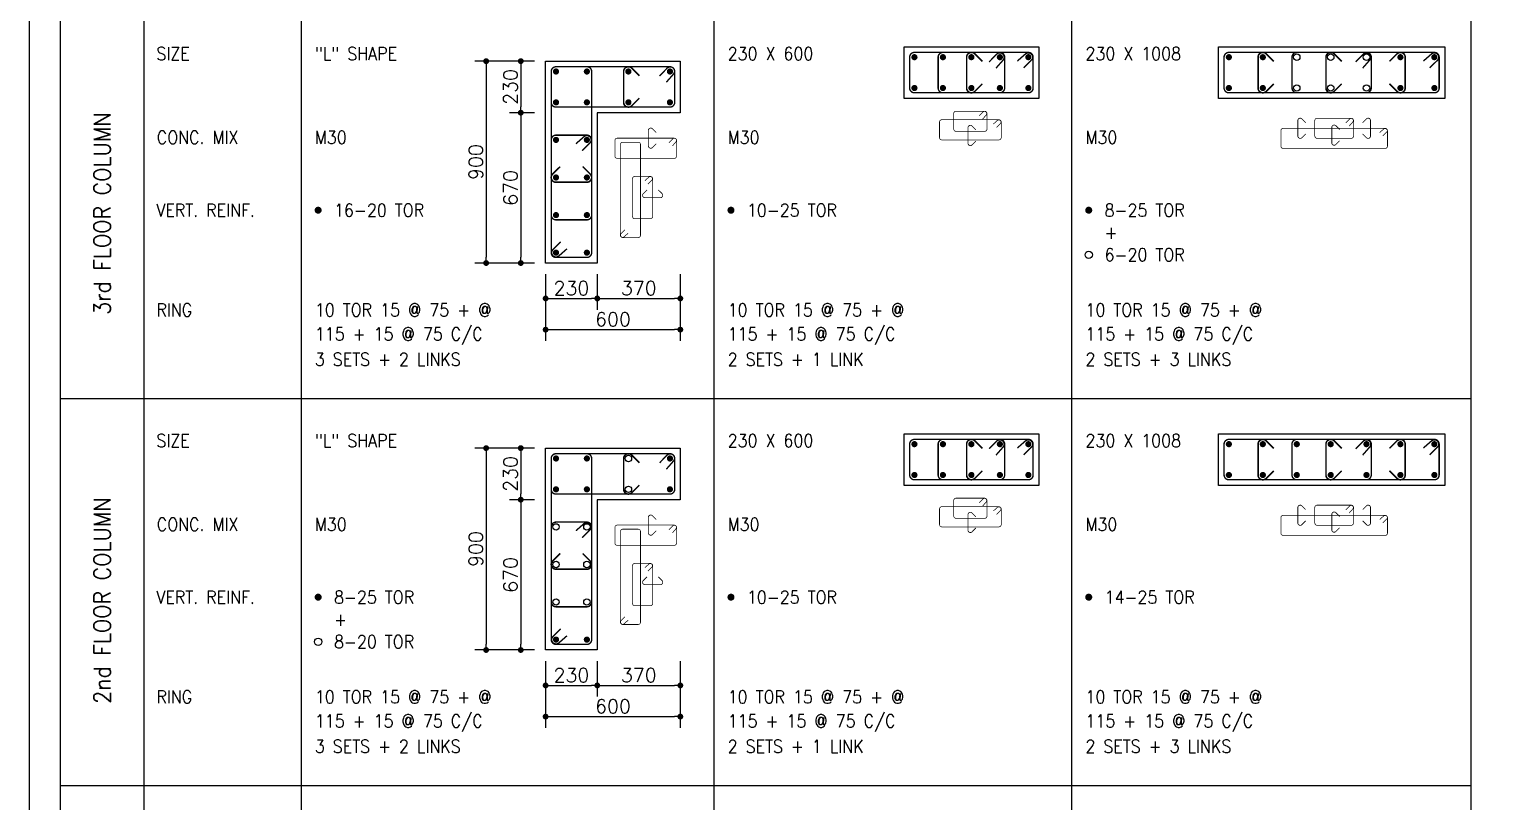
# Model space of a CAD drawing. Extents: x -200722 to 834823, y -494970 to 88783.
# Drawn here: x 222673 to 248681, y -154784 to -141007 of the extents above; entities that cross this region are included whole.
import ezdxf
from ezdxf.enums import TextEntityAlignment as Align

# ---------------------------------------------------------------- set-up
doc = ezdxf.new("R2010")
doc.units = 0
doc.header["$LTSCALE"] = 100
doc.header["$MEASUREMENT"] = 0
doc.header["$PDMODE"] = 34
doc.layers.get('0').update_dxf_attribs({"linetype": 'CONTINUOUS'})
doc.layers.get('DEFPOINTS').update_dxf_attribs({"linetype": 'CONTINUOUS'})
for name, color, linetype in [('5', 4, 'CONTINUOUS'), ('BEAM', 4, 'CONTINUOUS'), ('column', 240, 'CONTINUOUS'), ('STEEL', 6, 'CONTINUOUS'), ('TEXT', 2, 'CONTINUOUS')]:
    doc.layers.add(name, color=color, linetype=linetype)
doc.layers.add('9_PRINT BOUNDARY_NON PRINT', color=32, linetype='CONTINUOUS', plot=False)
doc.layers.add('9_TITLE TEXT', color=7, linetype='CONTINUOUS', lineweight=20)
doc.layers.add('g-dim', color=6, linetype='CONTINUOUS', lineweight=9)
doc.styles.add('ROMANS', font='romans.shx')
doc.styles.get("Standard").update_dxf_attribs({"font": 'simplex.shx'})
doc.dimstyles.new('STANDARD$0', dxfattribs={"dimtxt": 2.5, "dimasz": 2.5, "dimexe": 2, "dimexo": 0.7, "dimgap": 0.9, "dimtad": 1, "dimdec": 0, "dimdsep": 46, "dimtxsty": 'ROMANS', "dimcen": 0.09, "dimclrd": 4, "dimclre": 4, "dimclrt": 3, "dimadec": 0, "dimazin": 0, "dimtfac": 1, "dimtdec": 0, "dimtmove": 0, "dimatfit": 3, "dimfxl": 1, "dimtolj": 1, "dimtzin": 0, "dimarcsym": 0})

# ---------------------------------------------------------------- blocks, each defined once
blk = doc.blocks.new('DOT')
at = {"color": 0, "linetype": 'ByBlock'}
blk.add_line((-0.5, 0), (-1, 0), dxfattribs=at)
at = {"color": 0, "linetype": 'ByBlock', "const_width": 0.5}
blk.add_lwpolyline([(-0.25, 0, 1), (0.25, 0, 1)], format="xyb", close=True, dxfattribs=at)
blk = doc.blocks.new('*D1741')
at = {"layer": 'BEAM', "color": 0, "lineweight": -2, "transparency": 16777216}
for p, q in [((232795, -152277), (232795, -152909)), ((234275, -152277), (234275, -152909)), ((232899, -152709), (234171, -152709))]:
    blk.add_line(p, q, dxfattribs=at)
at = {"layer": 'DEFPOINTS', "color": 0, "lineweight": -3, "transparency": 16777216}
for p in [(232795, -152077), (234275, -152077), (234275, -152709)]:
    blk.add_point(p, dxfattribs=at)
at = {"layer": 'BEAM', "color": 0, "lineweight": -2, "transparency": 16777216, "xscale": 104, "yscale": 104, "zscale": 104, "rotation": 180}
blk.add_blockref('DOT', (232795, -152709), dxfattribs=at)
at = {"layer": 'BEAM', "color": 0, "lineweight": -2, "transparency": 16777216, "xscale": 104, "yscale": 104, "zscale": 104}
blk.add_blockref('DOT', (234275, -152709), dxfattribs=at)
at = {"layer": 'BEAM', "color": 0, "transparency": 16777216, "insert": (233535, -152525), "char_height": 248, "attachment_point": 5}
blk.add_mtext('\\A1;370', dxfattribs=at)
blk = doc.blocks.new('_DOT')
at = {"color": 0, "linetype": 'ByBlock'}
blk.add_line((-0.5, 0), (-1, 0), dxfattribs=at)
at = {"color": 0, "linetype": 'ByBlock', "const_width": 0.5}
blk.add_lwpolyline([(-0.25, 0, 1), (0.25, 0, 1)], format="xyb", close=True, dxfattribs=at)
blk = doc.blocks.new('*D1742')
at = {"layer": 'BEAM', "color": 0, "lineweight": -2, "transparency": 16777216}
for p, q in [((231675, -148477), (231232, -148477)), ((231432, -148581), (231432, -149293)), ((231675, -149397), (231232, -149397))]:
    blk.add_line(p, q, dxfattribs=at)
at = {"layer": 'DEFPOINTS', "color": 0, "lineweight": -3, "transparency": 16777216}
for p in [(231875, -148477, 27583), (231432, -149397), (231875, -149397, 27583)]:
    blk.add_point(p, dxfattribs=at)
at = {"layer": 'BEAM', "color": 0, "lineweight": -2, "transparency": 16777216, "xscale": 104, "yscale": 104, "zscale": 104}
for p, rotation in [((231432, -148477), 90), ((231432, -149397), 270)]:
    blk.add_blockref('DOT', p, dxfattribs=dict(at, rotation=rotation))
at = {"layer": 'BEAM', "color": 0, "transparency": 16777216, "insert": (231248, -148937), "char_height": 248, "attachment_point": 5, "rotation": 90}
blk.add_mtext('\\A1;230', dxfattribs=at)
blk = doc.blocks.new('*D1743')
at = {"layer": 'BEAM', "color": 0, "lineweight": -2, "transparency": 16777216}
for p, q in [((231675, -149397), (231232, -149397)), ((231432, -149501), (231432, -151973)), ((231675, -152077), (231232, -152077))]:
    blk.add_line(p, q, dxfattribs=at)
at = {"layer": 'DEFPOINTS', "color": 0, "lineweight": -3, "transparency": 16777216}
for p in [(231875, -149397, 27583), (231432, -152077), (231875, -152077, 27583)]:
    blk.add_point(p, dxfattribs=at)
at = {"layer": 'BEAM', "color": 0, "lineweight": -2, "transparency": 16777216, "xscale": 104, "yscale": 104, "zscale": 104}
for p, rotation in [((231432, -149397), 90), ((231432, -152077), 270)]:
    blk.add_blockref('DOT', p, dxfattribs=dict(at, rotation=rotation))
at = {"layer": 'BEAM', "color": 0, "transparency": 16777216, "insert": (231248, -150737), "char_height": 248, "attachment_point": 5, "rotation": 90}
blk.add_mtext('\\A1;670', dxfattribs=at)
blk = doc.blocks.new('*D1744')
at = {"layer": 'BEAM', "color": 0, "lineweight": -2, "transparency": 16777216}
for p, q in [((231675, -148477), (230615, -148477)), ((230815, -148581), (230815, -151973)), ((231675, -152077), (230615, -152077))]:
    blk.add_line(p, q, dxfattribs=at)
at = {"layer": 'DEFPOINTS', "color": 0, "lineweight": -3, "transparency": 16777216}
for p in [(231875, -148477, 27583), (230815, -152077), (231875, -152077, 27583)]:
    blk.add_point(p, dxfattribs=at)
at = {"layer": 'BEAM', "color": 0, "lineweight": -2, "transparency": 16777216, "xscale": 104, "yscale": 104, "zscale": 104}
for p, rotation in [((230815, -148477), 90), ((230815, -152077), 270)]:
    blk.add_blockref('DOT', p, dxfattribs=dict(at, rotation=rotation))
at = {"layer": 'BEAM', "color": 0, "transparency": 16777216, "insert": (230631, -150277), "char_height": 248, "attachment_point": 5, "rotation": 90}
blk.add_mtext('\\A1;900', dxfattribs=at)
blk = doc.blocks.new('*D1745')
at = {"layer": 'BEAM', "color": 0, "lineweight": -2, "transparency": 16777216}
for p, q in [((231875, -152277), (231875, -152909)), ((232795, -152277), (232795, -152909)), ((231979, -152709), (232691, -152709))]:
    blk.add_line(p, q, dxfattribs=at)
at = {"layer": 'DEFPOINTS', "color": 0, "lineweight": -3, "transparency": 16777216}
for p in [(231875, -152077), (232795, -152077), (232795, -152709)]:
    blk.add_point(p, dxfattribs=at)
at = {"layer": 'BEAM', "color": 0, "lineweight": -2, "transparency": 16777216, "xscale": 104, "yscale": 104, "zscale": 104, "rotation": 180}
blk.add_blockref('DOT', (231875, -152709), dxfattribs=at)
at = {"layer": 'BEAM', "color": 0, "lineweight": -2, "transparency": 16777216, "xscale": 104, "yscale": 104, "zscale": 104}
blk.add_blockref('DOT', (232795, -152709), dxfattribs=at)
at = {"layer": 'BEAM', "color": 0, "transparency": 16777216, "insert": (232335, -152525), "char_height": 248, "attachment_point": 5}
blk.add_mtext('\\A1;230', dxfattribs=at)
blk = doc.blocks.new('*D1746')
at = {"layer": 'BEAM', "color": 0, "lineweight": -2, "transparency": 16777216}
for p, q in [((231875, -152709), (231875, -153465)), ((234275, -152709), (234275, -153465)), ((231979, -153265), (234171, -153265))]:
    blk.add_line(p, q, dxfattribs=at)
at = {"layer": 'DEFPOINTS', "color": 0, "lineweight": -3, "transparency": 16777216}
for p in [(231875, -152509), (234275, -152509), (234275, -153265)]:
    blk.add_point(p, dxfattribs=at)
at = {"layer": 'BEAM', "color": 0, "lineweight": -2, "transparency": 16777216, "xscale": 104, "yscale": 104, "zscale": 104, "rotation": 180}
blk.add_blockref('DOT', (231875, -153265), dxfattribs=at)
at = {"layer": 'BEAM', "color": 0, "lineweight": -2, "transparency": 16777216, "xscale": 104, "yscale": 104, "zscale": 104}
blk.add_blockref('DOT', (234275, -153265), dxfattribs=at)
at = {"layer": 'BEAM', "color": 0, "transparency": 16777216, "insert": (233075, -153081), "char_height": 248, "attachment_point": 5}
blk.add_mtext('\\A1;600', dxfattribs=at)
blk = doc.blocks.new('*D1747')
at = {"layer": 'BEAM', "color": 0, "lineweight": -2, "transparency": 16777216}
for p, q in [((232795, -145377), (232795, -146009)), ((234275, -145377), (234275, -146009)), ((232899, -145809), (234171, -145809))]:
    blk.add_line(p, q, dxfattribs=at)
at = {"layer": 'DEFPOINTS', "color": 0, "lineweight": -3, "transparency": 16777216}
for p in [(232795, -145177), (234275, -145177), (234275, -145809)]:
    blk.add_point(p, dxfattribs=at)
at = {"layer": 'BEAM', "color": 0, "lineweight": -2, "transparency": 16777216, "xscale": 104, "yscale": 104, "zscale": 104, "rotation": 180}
blk.add_blockref('DOT', (232795, -145809), dxfattribs=at)
at = {"layer": 'BEAM', "color": 0, "lineweight": -2, "transparency": 16777216, "xscale": 104, "yscale": 104, "zscale": 104}
blk.add_blockref('DOT', (234275, -145809), dxfattribs=at)
at = {"layer": 'BEAM', "color": 0, "transparency": 16777216, "insert": (233535, -145625), "char_height": 248, "attachment_point": 5}
blk.add_mtext('\\A1;370', dxfattribs=at)
blk = doc.blocks.new('*D1748')
at = {"layer": 'BEAM', "color": 0, "lineweight": -2, "transparency": 16777216}
for p, q in [((231675, -141577), (231232, -141577)), ((231432, -141681), (231432, -142393)), ((231675, -142497), (231232, -142497))]:
    blk.add_line(p, q, dxfattribs=at)
at = {"layer": 'DEFPOINTS', "color": 0, "lineweight": -3, "transparency": 16777216}
for p in [(231875, -141577, 27583), (231432, -142497), (231875, -142497, 27583)]:
    blk.add_point(p, dxfattribs=at)
at = {"layer": 'BEAM', "color": 0, "lineweight": -2, "transparency": 16777216, "xscale": 104, "yscale": 104, "zscale": 104}
for p, rotation in [((231432, -141577), 90), ((231432, -142497), 270)]:
    blk.add_blockref('DOT', p, dxfattribs=dict(at, rotation=rotation))
at = {"layer": 'BEAM', "color": 0, "transparency": 16777216, "insert": (231248, -142037), "char_height": 248, "attachment_point": 5, "rotation": 90}
blk.add_mtext('\\A1;230', dxfattribs=at)
blk = doc.blocks.new('*D1749')
at = {"layer": 'BEAM', "color": 0, "lineweight": -2, "transparency": 16777216}
for p, q in [((231675, -142497), (231232, -142497)), ((231432, -142601), (231432, -145073)), ((231675, -145177), (231232, -145177))]:
    blk.add_line(p, q, dxfattribs=at)
at = {"layer": 'DEFPOINTS', "color": 0, "lineweight": -3, "transparency": 16777216}
for p in [(231875, -142497, 27583), (231432, -145177), (231875, -145177, 27583)]:
    blk.add_point(p, dxfattribs=at)
at = {"layer": 'BEAM', "color": 0, "lineweight": -2, "transparency": 16777216, "xscale": 104, "yscale": 104, "zscale": 104}
for p, rotation in [((231432, -142497), 90), ((231432, -145177), 270)]:
    blk.add_blockref('DOT', p, dxfattribs=dict(at, rotation=rotation))
at = {"layer": 'BEAM', "color": 0, "transparency": 16777216, "insert": (231248, -143837), "char_height": 248, "attachment_point": 5, "rotation": 90}
blk.add_mtext('\\A1;670', dxfattribs=at)
blk = doc.blocks.new('*D1750')
at = {"layer": 'BEAM', "color": 0, "lineweight": -2, "transparency": 16777216}
for p, q in [((231675, -141577), (230615, -141577)), ((230815, -141681), (230815, -145073)), ((231675, -145177), (230615, -145177))]:
    blk.add_line(p, q, dxfattribs=at)
at = {"layer": 'DEFPOINTS', "color": 0, "lineweight": -3, "transparency": 16777216}
for p in [(231875, -141577, 27583), (230815, -145177), (231875, -145177, 27583)]:
    blk.add_point(p, dxfattribs=at)
at = {"layer": 'BEAM', "color": 0, "lineweight": -2, "transparency": 16777216, "xscale": 104, "yscale": 104, "zscale": 104}
for p, rotation in [((230815, -141577), 90), ((230815, -145177), 270)]:
    blk.add_blockref('DOT', p, dxfattribs=dict(at, rotation=rotation))
at = {"layer": 'BEAM', "color": 0, "transparency": 16777216, "insert": (230631, -143377), "char_height": 248, "attachment_point": 5, "rotation": 90}
blk.add_mtext('\\A1;900', dxfattribs=at)
blk = doc.blocks.new('*D1751')
at = {"layer": 'BEAM', "color": 0, "lineweight": -2, "transparency": 16777216}
for p, q in [((231875, -145377), (231875, -146009)), ((232795, -145377), (232795, -146009)), ((231979, -145809), (232691, -145809))]:
    blk.add_line(p, q, dxfattribs=at)
at = {"layer": 'DEFPOINTS', "color": 0, "lineweight": -3, "transparency": 16777216}
for p in [(231875, -145177), (232795, -145177), (232795, -145809)]:
    blk.add_point(p, dxfattribs=at)
at = {"layer": 'BEAM', "color": 0, "lineweight": -2, "transparency": 16777216, "xscale": 104, "yscale": 104, "zscale": 104, "rotation": 180}
blk.add_blockref('DOT', (231875, -145809), dxfattribs=at)
at = {"layer": 'BEAM', "color": 0, "lineweight": -2, "transparency": 16777216, "xscale": 104, "yscale": 104, "zscale": 104}
blk.add_blockref('DOT', (232795, -145809), dxfattribs=at)
at = {"layer": 'BEAM', "color": 0, "transparency": 16777216, "insert": (232335, -145625), "char_height": 248, "attachment_point": 5}
blk.add_mtext('\\A1;230', dxfattribs=at)
blk = doc.blocks.new('*D1752')
at = {"layer": 'BEAM', "color": 0, "lineweight": -2, "transparency": 16777216}
for p, q in [((231875, -145809), (231875, -146565)), ((234275, -145809), (234275, -146565)), ((231979, -146365), (234171, -146365))]:
    blk.add_line(p, q, dxfattribs=at)
at = {"layer": 'DEFPOINTS', "color": 0, "lineweight": -3, "transparency": 16777216}
for p in [(231875, -145609), (234275, -145609), (234275, -146365)]:
    blk.add_point(p, dxfattribs=at)
at = {"layer": 'BEAM', "color": 0, "lineweight": -2, "transparency": 16777216, "xscale": 104, "yscale": 104, "zscale": 104, "rotation": 180}
blk.add_blockref('DOT', (231875, -146365), dxfattribs=at)
at = {"layer": 'BEAM', "color": 0, "lineweight": -2, "transparency": 16777216, "xscale": 104, "yscale": 104, "zscale": 104}
blk.add_blockref('DOT', (234275, -146365), dxfattribs=at)
at = {"layer": 'BEAM', "color": 0, "transparency": 16777216, "insert": (233075, -146181), "char_height": 248, "attachment_point": 5}
blk.add_mtext('\\A1;600', dxfattribs=at)

msp = doc.modelspace()

# ---------------------------------------------------------------- linework, layer by layer
at = {"color": 18, "true_color": 0x000000}
msp.add_lwpolyline([(223222.7, -183032.7), (314632.7, -183032.7), (314632.7, -118792.7), (223222.7, -118792.7)], close=True, dxfattribs=at)
at = {"layer": '5', "color": 7, "lineweight": -2}
for p, q in [((224722.7, -183032.7), (224722.7, -118792.7)), ((227522.7, -183032.7), (227522.7, -118792.7)), ((234878.6, -168292.7), (234878.6, -118792.7)), ((241253.5, -168292.7), (241253.5, -118792.7)), ((248369.4, -183032.7), (248369.4, -118792.7)), ((223222.7, -147592.7), (248369.4, -147592.7)), ((223222.7, -154492.7), (248369.4, -154492.7))]:
    msp.add_line(p, q, dxfattribs=at)
at = {"layer": '9_PRINT BOUNDARY_NON PRINT', "color": 18, "true_color": 0x000000}
msp.add_lwpolyline([(222672.7, -183582.7), (315182.7, -183582.7), (315182.7, -118242.7), (222672.7, -118242.7)], close=True, dxfattribs=at)
at = {"layer": '9_TITLE TEXT', "color": 18, "true_color": 0x000000}
msp.add_lwpolyline([(314632.7, -118792.7), (223222.7, -118792.7), (223222.7, -183032.7), (314632.7, -183032.7)], dxfattribs=at)
at = {"layer": 'column', "color": 4, "linetype": 'Continuous'}
for points in [[(238261.4, -141321.6), (240661.4, -141321.6), (240661.4, -142241.6), (238261.4, -142241.6), (238261.4, -141321.6)], [(243864.2, -141321.6), (247896.2, -141321.6), (247896.2, -142241.6), (243864.2, -142241.6), (243864.2, -141321.6)], [(232794.8, -142497), (232794.8, -145177), (231874.8, -145177), (231874.8, -141577), (234274.8, -141577), (234274.8, -142497), (232794.8, -142497)], [(232794.8, -141577), (232794.8, -141577.1)], [(238261.4, -148221.6), (240661.4, -148221.6), (240661.4, -149141.6), (238261.4, -149141.6), (238261.4, -148221.6)], [(243864.2, -148221.6), (247896.2, -148221.6), (247896.2, -149141.6), (243864.2, -149141.6), (243864.2, -148221.6)], [(232794.8, -149397), (232794.8, -152077), (231874.8, -152077), (231874.8, -148477), (234274.8, -148477), (234274.8, -149397), (232794.8, -149397)], [(232794.8, -148477), (232794.8, -148477.1)]]:
    msp.add_lwpolyline(points, dxfattribs=at)
at = {"layer": 'g-dim', "color": 62, "lineweight": -2}
for points, const_width in [([(238868.9, -142056.6), (238868.9, -141506.6, -0.4142136), (238953.9, -141421.6), (239968.9, -141421.6, -0.4142136), (240053.9, -141506.6), (240053.9, -142056.6, -0.4142136), (239968.9, -142141.6), (238953.9, -142141.6, -0.4142136)], 25), ([(245174.2, -142056.6), (245174.2, -141506.6, -0.4142136), (245259.2, -141421.6), (246501.2, -141421.6, -0.4142136), (246586.2, -141506.6), (246586.2, -142056.6, -0.4142136), (246501.2, -142141.6), (245259.2, -142141.6, -0.4142136)], 25), ([(239146.7, -142787), (239146.7, -142512, -0.4142136), (239189.2, -142469.5), (239696.7, -142469.5, -0.4142136), (239739.2, -142512), (239739.2, -142787, -0.4142136), (239696.7, -142829.5), (239189.2, -142829.5, -0.4142136)], 12.5), ([(245580.6, -142911.8), (245580.6, -142636.8, -0.4142136), (245623.1, -142594.3), (246228.1, -142594.3, -0.4142136), (246270.6, -142636.8), (246270.6, -142911.8, -0.4142136), (246228.1, -142954.3), (245623.1, -142954.3, -0.4142136)], 12.5), ([(232059.8, -144407), (232609.8, -144407, 0.4142136), (232694.8, -144322), (232694.8, -142982, 0.4142136), (232609.8, -142897), (232059.8, -142897, 0.4142136), (231974.8, -142982), (231974.8, -144322, 0.4142136)], 25), ([(233464.7, -144387.4), (233739.7, -144387.4, 0.4142136), (233782.2, -144344.9), (233782.2, -143674.9, 0.4142136), (233739.7, -143632.4), (233464.7, -143632.4, 0.4142136), (233422.2, -143674.9), (233422.2, -144344.9, 0.4142136)], 12.5), ([(238868.9, -148956.6), (238868.9, -148406.6, -0.4142136), (238953.9, -148321.6), (239968.9, -148321.6, -0.4142136), (240053.9, -148406.6), (240053.9, -148956.6, -0.4142136), (239968.9, -149041.6), (238953.9, -149041.6, -0.4142136)], 25), ([(245174.2, -148956.6), (245174.2, -148406.6, -0.4142136), (245259.2, -148321.6), (246501.2, -148321.6, -0.4142136), (246586.2, -148406.6), (246586.2, -148956.6, -0.4142136), (246501.2, -149041.6), (245259.2, -149041.6, -0.4142136)], 25), ([(239146.7, -149687), (239146.7, -149412, -0.4142136), (239189.2, -149369.5), (239696.7, -149369.5, -0.4142136), (239739.2, -149412), (239739.2, -149687, -0.4142136), (239696.7, -149729.5), (239189.2, -149729.5, -0.4142136)], 12.5), ([(245580.6, -149811.8), (245580.6, -149536.8, -0.4142136), (245623.1, -149494.3), (246228.1, -149494.3, -0.4142136), (246270.6, -149536.8), (246270.6, -149811.8, -0.4142136), (246228.1, -149854.3), (245623.1, -149854.3, -0.4142136)], 12.5), ([(232059.8, -151307), (232609.8, -151307, 0.4142136), (232694.8, -151222), (232694.8, -149882, 0.4142136), (232609.8, -149797), (232059.8, -149797, 0.4142136), (231974.8, -149882), (231974.8, -151222, 0.4142136)], 25), ([(233464.7, -151287.4), (233739.7, -151287.4, 0.4142136), (233782.2, -151244.9), (233782.2, -150574.9, 0.4142136), (233739.7, -150532.4), (233464.7, -150532.4, 0.4142136), (233422.2, -150574.9), (233422.2, -151244.9, 0.4142136)], 12.5)]:
    msp.add_lwpolyline(points, format="xyb", close=True, dxfattribs=dict(at, const_width=const_width))
for points, const_width in [([(239778, -141589.8), (239918.7, -141447.7, -0.9275277), (240027.3, -141557.3), (239900, -141702.3)], 25), ([(246310.3, -141589.8), (246451, -141447.7, -0.9275277), (246559.6, -141557.3), (246432.3, -141702.3)], 25), ([(239601.3, -142553.6), (239671.6, -142482.5, -0.9275277), (239725.9, -142537.3), (239662.3, -142609.8)], 12.5), ([(246132.6, -142678.4), (246203, -142607.3, -0.9275277), (246257.3, -142662.1), (246193.6, -142734.7)], 12.5), ([(232526.6, -143172.9), (232668.7, -143032.2, 0.9275277), (232559.1, -142923.6), (232414.1, -143051)], 25), ([(233698.1, -143770.3), (233769.1, -143700, 0.9275277), (233714.3, -143645.7), (233641.8, -143709.3)], 12.5), ([(239778, -148489.8), (239918.7, -148347.7, -0.9275277), (240027.3, -148457.3), (239900, -148602.3)], 25), ([(246310.3, -148489.8), (246451, -148347.7, -0.9275277), (246559.6, -148457.3), (246432.3, -148602.3)], 25), ([(239601.3, -149453.6), (239671.6, -149382.5, -0.9275277), (239725.9, -149437.3), (239662.3, -149509.8)], 12.5), ([(246132.6, -149578.4), (246203, -149507.3, -0.9275277), (246257.3, -149562.1), (246193.6, -149634.7)], 12.5), ([(232526.6, -150072.9), (232668.7, -149932.2, 0.9275277), (232559.1, -149823.6), (232414.1, -149951)], 25), ([(233698.1, -150670.3), (233769.1, -150600, 0.9275277), (233714.3, -150545.7), (233641.8, -150609.3)], 12.5)]:
    msp.add_lwpolyline(points, format="xyb", dxfattribs=dict(at, const_width=const_width))
at = {"layer": 'STEEL', "color": 18, "true_color": 0x000000}
for points, const_width in [([(238446.4, -141421.6), (240476.4, -141421.6, -0.4142136), (240561.4, -141506.6), (240561.4, -142056.6, -0.4142136), (240476.4, -142141.6), (238446.4, -142141.6, -0.4142136), (238361.4, -142056.6), (238361.4, -141506.6, -0.4142136)], 25), ([(247711.2, -141421.6), (244049.2, -141421.6, 0.4142136), (243964.2, -141506.6), (243964.2, -142056.6, 0.4142136), (244049.2, -142141.6), (247711.2, -142141.6, 0.4142136), (247796.2, -142056.6), (247796.2, -141506.6, 0.4142136)], 25), ([(232059.8, -141677), (232609.8, -141677, -0.4142136), (232694.8, -141762), (232694.8, -144992, -0.4142136), (232609.8, -145077), (232059.8, -145077, -0.4142136), (231974.8, -144992), (231974.8, -141762, -0.4142136)], 25), ([(232059.8, -141677), (234089.8, -141677, -0.4142136), (234174.8, -141762), (234174.8, -142312, -0.4142136), (234089.8, -142397), (232059.8, -142397, -0.4142136), (231974.8, -142312), (231974.8, -141762, -0.4142136)], 25), ([(238935.5, -142621.3), (239950.5, -142621.3, -0.4142136), (239993, -142663.8), (239993, -142938.8, -0.4142136), (239950.5, -142981.3), (238935.5, -142981.3, -0.4142136), (238893, -142938.8), (238893, -142663.8, -0.4142136)], 12.5), ([(246833.1, -142774.3), (245018.1, -142774.3, 0.4142136), (244975.6, -142816.8), (244975.6, -143091.8, 0.4142136), (245018.1, -143134.3), (246833.1, -143134.3, 0.4142136), (246875.6, -143091.8), (246875.6, -142816.8, 0.4142136)], 12.5), ([(233150.9, -142950.7), (234165.9, -142950.7, -0.4142136), (234208.4, -142993.2), (234208.4, -143268.2, -0.4142136), (234165.9, -143310.7), (233150.9, -143310.7, -0.4142136), (233108.4, -143268.2), (233108.4, -142993.2, -0.4142136)], 12.5), ([(233248.1, -143022.4), (233523.1, -143022.4, -0.4142136), (233565.6, -143064.9), (233565.6, -144679.9, -0.4142136), (233523.1, -144722.4), (233248.1, -144722.4, -0.4142136), (233205.6, -144679.9), (233205.6, -143064.9, -0.4142136)], 12.5), ([(227790.1, -144235.2, 1), (227852.6, -144235.2, 1)], 62.5), ([(235146.1, -144235.2, 1), (235208.6, -144235.2, 1)], 62.5), ([(241520.9, -144235.2, 1), (241583.4, -144235.2, 1)], 62.5), ([(238446.4, -148321.6), (240476.4, -148321.6, -0.4142136), (240561.4, -148406.6), (240561.4, -148956.6, -0.4142136), (240476.4, -149041.6), (238446.4, -149041.6, -0.4142136), (238361.4, -148956.6), (238361.4, -148406.6, -0.4142136)], 25), ([(247711.2, -148321.6), (244049.2, -148321.6, 0.4142136), (243964.2, -148406.6), (243964.2, -148956.6, 0.4142136), (244049.2, -149041.6), (247711.2, -149041.6, 0.4142136), (247796.2, -148956.6), (247796.2, -148406.6, 0.4142136)], 25), ([(232059.8, -148577), (232609.8, -148577, -0.4142136), (232694.8, -148662), (232694.8, -151892, -0.4142136), (232609.8, -151977), (232059.8, -151977, -0.4142136), (231974.8, -151892), (231974.8, -148662, -0.4142136)], 25), ([(232059.8, -148577), (234089.8, -148577, -0.4142136), (234174.8, -148662), (234174.8, -149212, -0.4142136), (234089.8, -149297), (232059.8, -149297, -0.4142136), (231974.8, -149212), (231974.8, -148662, -0.4142136)], 25), ([(238935.5, -149521.3), (239950.5, -149521.3, -0.4142136), (239993, -149563.8), (239993, -149838.8, -0.4142136), (239950.5, -149881.3), (238935.5, -149881.3, -0.4142136), (238893, -149838.8), (238893, -149563.8, -0.4142136)], 12.5), ([(246833.1, -149674.3), (245018.1, -149674.3, 0.4142136), (244975.6, -149716.8), (244975.6, -149991.8, 0.4142136), (245018.1, -150034.3), (246833.1, -150034.3, 0.4142136), (246875.6, -149991.8), (246875.6, -149716.8, 0.4142136)], 12.5), ([(233150.9, -149850.7), (234165.9, -149850.7, -0.4142136), (234208.4, -149893.2), (234208.4, -150168.2, -0.4142136), (234165.9, -150210.7), (233150.9, -150210.7, -0.4142136), (233108.4, -150168.2), (233108.4, -149893.2, -0.4142136)], 12.5), ([(233248.1, -149922.4), (233523.1, -149922.4, -0.4142136), (233565.6, -149964.9), (233565.6, -151579.9, -0.4142136), (233523.1, -151622.4), (233248.1, -151622.4, -0.4142136), (233205.6, -151579.9), (233205.6, -149964.9, -0.4142136)], 12.5), ([(227790.1, -151135.2, 1), (227852.6, -151135.2, 1)], 62.5), ([(235146.1, -151135.2, 1), (235208.6, -151135.2, 1)], 62.5), ([(241520.9, -151135.2, 1), (241583.4, -151135.2, 1)], 62.5)]:
    msp.add_lwpolyline(points, format="xyb", close=True, dxfattribs=dict(at, const_width=const_width))
at = {"layer": 'STEEL', "color": 18, "linetype": 'Continuous', "true_color": 0x000000, "const_width": 55}
for points in [[(238446.4, -141479.1, -1), (238446.4, -141534.1, -1)], [(238953.9, -141479.1, 1), (238953.9, -141534.1, 1)], [(239461.4, -141479.1, 1), (239461.4, -141534.1, 1)], [(239968.9, -141479.1, 1), (239968.9, -141534.1, 1)], [(240476.4, -141479.1, 1), (240476.4, -141534.1, 1)], [(244049.2, -141479.1, -1), (244049.2, -141534.1, -1)], [(244654.2, -141479.1, 1), (244654.2, -141534.1, 1)], [(247106.2, -141479.1, 1), (247106.2, -141534.1, 1)], [(247711.2, -141479.1, 1), (247711.2, -141534.1, 1)], [(232059.8, -141734.5, -1), (232059.8, -141789.5, -1)], [(232609.8, -141734.5, 1), (232609.8, -141789.5, 1)], [(233349.8, -141734.5, 1), (233349.8, -141789.5, 1)], [(234089.8, -141734.5, 1), (234089.8, -141789.5, 1)], [(238446.4, -142084.1, 1), (238446.4, -142029.1, 1)], [(238953.9, -142084.1, -1), (238953.9, -142029.1, -1)], [(239461.4, -142084.1, -1), (239461.4, -142029.1, -1)], [(239968.9, -142084.1, -1), (239968.9, -142029.1, -1)], [(240476.4, -142084.1, -1), (240476.4, -142029.1, -1)], [(244049.2, -142084.1, 1), (244049.2, -142029.1, 1)], [(244654.2, -142084.1, -1), (244654.2, -142029.1, -1)], [(247106.2, -142084.1, -1), (247106.2, -142029.1, -1)], [(247711.2, -142084.1, -1), (247711.2, -142029.1, -1)], [(232059.8, -142339.5, 1), (232059.8, -142284.5, 1)], [(232609.8, -142339.5, -1), (232609.8, -142284.5, -1)], [(233349.8, -142339.5, -1), (233349.8, -142284.5, -1)], [(234089.8, -142339.5, -1), (234089.8, -142284.5, -1)], [(232059.8, -143009.5, 1), (232059.8, -142954.5, 1)], [(232609.8, -143009.5, -1), (232609.8, -142954.5, -1)], [(232059.8, -143679.5, 1), (232059.8, -143624.5, 1)], [(232609.8, -143679.5, -1), (232609.8, -143624.5, -1)], [(232059.8, -144349.5, 1), (232059.8, -144294.5, 1)], [(232609.8, -144349.5, -1), (232609.8, -144294.5, -1)], [(232059.8, -145019.5, 1), (232059.8, -144964.5, 1)], [(232609.8, -145019.5, -1), (232609.8, -144964.5, -1)], [(238446.4, -148379.1, -1), (238446.4, -148434.1, -1)], [(238953.9, -148379.1, 1), (238953.9, -148434.1, 1)], [(239461.4, -148379.1, 1), (239461.4, -148434.1, 1)], [(239968.9, -148379.1, 1), (239968.9, -148434.1, 1)], [(240476.4, -148379.1, 1), (240476.4, -148434.1, 1)], [(244049.2, -148379.1, -1), (244049.2, -148434.1, -1)], [(244654.2, -148379.1, 1), (244654.2, -148434.1, 1)], [(245259.2, -148379.1, 1), (245259.2, -148434.1, 1)], [(245864.2, -148379.1, 1), (245864.2, -148434.1, 1)], [(246501.2, -148379.1, 1), (246501.2, -148434.1, 1)], [(247106.2, -148379.1, 1), (247106.2, -148434.1, 1)], [(247711.2, -148379.1, 1), (247711.2, -148434.1, 1)], [(232059.8, -148634.5, -1), (232059.8, -148689.5, -1)], [(232609.8, -148634.5, 1), (232609.8, -148689.5, 1)], [(234089.8, -148634.5, 1), (234089.8, -148689.5, 1)], [(238446.4, -148984.1, 1), (238446.4, -148929.1, 1)], [(238953.9, -148984.1, -1), (238953.9, -148929.1, -1)], [(239461.4, -148984.1, -1), (239461.4, -148929.1, -1)], [(239968.9, -148984.1, -1), (239968.9, -148929.1, -1)], [(240476.4, -148984.1, -1), (240476.4, -148929.1, -1)], [(244049.2, -148984.1, 1), (244049.2, -148929.1, 1)], [(244654.2, -148984.1, -1), (244654.2, -148929.1, -1)], [(245259.2, -148984.1, -1), (245259.2, -148929.1, -1)], [(245864.2, -148984.1, -1), (245864.2, -148929.1, -1)], [(246501.2, -148984.1, -1), (246501.2, -148929.1, -1)], [(247106.2, -148984.1, -1), (247106.2, -148929.1, -1)], [(247711.2, -148984.1, -1), (247711.2, -148929.1, -1)], [(232059.8, -149239.5, 1), (232059.8, -149184.5, 1)], [(232609.8, -149239.5, -1), (232609.8, -149184.5, -1)], [(234089.8, -149239.5, -1), (234089.8, -149184.5, -1)], [(232059.8, -151919.5, 1), (232059.8, -151864.5, 1)], [(232609.8, -151919.5, -1), (232609.8, -151864.5, -1)]]:
    msp.add_lwpolyline(points, format="xyb", close=True, dxfattribs=at)
at = {"layer": 'STEEL', "color": 40}
for points in [[(239656.5, -141581.5, 28, 28, 0), (239521.5, -141446.5, 28, 28, 0.6681786), (239376.4, -141506.6, 28, 28, 0), (239376.4, -142056.6, 28, 28, 0.6681786), (239521.5, -142116.7, 28, 28, 0), (239656.5, -141981.6, 0, 0, 0)], [(244849.4, -141581.5, 28, 28, 0), (244714.3, -141446.5, 28, 28, 0.6681786), (244569.2, -141506.6, 28, 28, 0), (244569.2, -142056.6, 28, 28, 0.6681786), (244714.3, -142116.7, 28, 28, 0), (244849.4, -141981.6, 0, 0, 0)], [(246059.4, -141581.5, 28, 28, 0), (245924.3, -141446.5, 28, 28, 0.6681786), (245779.2, -141506.6, 28, 28, 0), (245779.2, -142056.6, 28, 28, 0.6681786), (245924.3, -142116.7, 28, 28, 0), (246059.4, -141981.6, 0, 0, 0)], [(246911, -141581.5, 28, 28, 0), (247046.1, -141446.5, 28, 28, -0.6681786), (247191.2, -141506.6, 28, 28, 0), (247191.2, -142056.6, 28, 28, -0.6681786), (247046.1, -142116.7, 28, 28, 0), (246911, -141981.6, 0, 0, 0)], [(233545, -141837, 28, 28, 0), (233409.9, -141701.9, 28, 28, 0.6681786), (233264.8, -141762, 28, 28, 0), (233264.8, -142312, 28, 28, 0.6681786), (233409.9, -142372.2, 28, 28, 0), (233545, -142237.1, 0, 0, 0)], [(233845.9, -142850.7, 14, 14, 0), (233778.4, -142783.1, 14, 14, 0.6681786), (233705.8, -142813.2, 14, 14, 0), (233705.8, -143088.2, 14, 14, 0.6681786), (233778.4, -143118.2, 14, 14, 0), (233845.9, -143050.7, 0, 0, 0)], [(239540.5, -142802.6, 14, 14, 0), (239473, -142735, 14, 14, 0.6681786), (239400.5, -142765.1, 14, 14, 0), (239400.5, -143040.1, 14, 14, 0.6681786), (239473, -143070.2, 14, 14, 0), (239540.5, -143002.6, 0, 0, 0)], [(245418.1, -142674.3, 14, 14, 0), (245350.6, -142606.7, 14, 14, 0.6681786), (245278.1, -142636.8, 14, 14, 0), (245278.1, -142911.8, 14, 14, 0.6681786), (245350.6, -142941.8, 14, 14, 0), (245418.1, -142874.3, 0, 0, 0)], [(246023.1, -142796.6, 14, 14, 0), (245955.6, -142729.1, 14, 14, 0.6681786), (245883.1, -142759.1, 14, 14, 0), (245883.1, -143034.1, 14, 14, 0.6681786), (245955.6, -143064.2, 14, 14, 0), (246023.1, -142996.6, 0, 0, 0)], [(246433, -142674.3, 14, 14, 0), (246500.5, -142606.7, 14, 14, -0.6681786), (246573.1, -142636.8, 14, 14, 0), (246573.1, -142911.8, 14, 14, -0.6681786), (246500.5, -142941.8, 14, 14, 0), (246433, -142874.3, 0, 0, 0)], [(232134.8, -143456.9, 28, 28, 0), (231999.7, -143591.9, 28, 28, 0.6681786), (232059.8, -143737, 28, 28, 0), (232609.8, -143737, 28, 28, 0.6681786), (232669.9, -143591.9, 28, 28, 0), (232534.9, -143456.9, 0, 0, 0)], [(233682.1, -143872, 14, 14, 0), (233614.6, -143939.5, 14, 14, 0.6681786), (233644.7, -144012.1, 14, 14, 0), (233919.7, -144012.1, 14, 14, 0.6681786), (233949.7, -143939.5, 14, 14, 0), (233882.2, -143872, 0, 0, 0)], [(239656.5, -148481.5, 28, 28, 0), (239521.5, -148346.5, 28, 28, 0.6681786), (239376.4, -148406.6, 28, 28, 0), (239376.4, -148956.6, 28, 28, 0.6681786), (239521.5, -149016.7, 28, 28, 0), (239656.5, -148881.6, 0, 0, 0)], [(244849.4, -148481.5, 28, 28, 0), (244714.3, -148346.5, 28, 28, 0.6681786), (244569.2, -148406.6, 28, 28, 0), (244569.2, -148956.6, 28, 28, 0.6681786), (244714.3, -149016.7, 28, 28, 0), (244849.4, -148881.6, 0, 0, 0)], [(246059.4, -148481.5, 28, 28, 0), (245924.3, -148346.5, 28, 28, 0.6681786), (245779.2, -148406.6, 28, 28, 0), (245779.2, -148956.6, 28, 28, 0.6681786), (245924.3, -149016.7, 28, 28, 0), (246059.4, -148881.6, 0, 0, 0)], [(246911, -148481.5, 28, 28, 0), (247046.1, -148346.5, 28, 28, -0.6681786), (247191.2, -148406.6, 28, 28, 0), (247191.2, -148956.6, 28, 28, -0.6681786), (247046.1, -149016.7, 28, 28, 0), (246911, -148881.6, 0, 0, 0)], [(233545, -148737, 28, 28, 0), (233409.9, -148601.9, 28, 28, 0.6681786), (233264.8, -148662, 28, 28, 0), (233264.8, -149212, 28, 28, 0.6681786), (233409.9, -149272.2, 28, 28, 0), (233545, -149137.1, 0, 0, 0)], [(245418.1, -149574.3, 14, 14, 0), (245350.6, -149506.7, 14, 14, 0.6681786), (245278.1, -149536.8, 14, 14, 0), (245278.1, -149811.8, 14, 14, 0.6681786), (245350.6, -149841.8, 14, 14, 0), (245418.1, -149774.3, 0, 0, 0)], [(246433, -149574.3, 14, 14, 0), (246500.5, -149506.7, 14, 14, -0.6681786), (246573.1, -149536.8, 14, 14, 0), (246573.1, -149811.8, 14, 14, -0.6681786), (246500.5, -149841.8, 14, 14, 0), (246433, -149774.3, 0, 0, 0)], [(233845.9, -149750.7, 14, 14, 0), (233778.4, -149683.1, 14, 14, 0.6681786), (233705.8, -149713.2, 14, 14, 0), (233705.8, -149988.2, 14, 14, 0.6681786), (233778.4, -150018.2, 14, 14, 0), (233845.9, -149950.7, 0, 0, 0)], [(239540.5, -149702.6, 14, 14, 0), (239473, -149635, 14, 14, 0.6681786), (239400.5, -149665.1, 14, 14, 0), (239400.5, -149940.1, 14, 14, 0.6681786), (239473, -149970.2, 14, 14, 0), (239540.5, -149902.6, 0, 0, 0)], [(246023.1, -149696.6, 14, 14, 0), (245955.6, -149629.1, 14, 14, 0.6681786), (245883.1, -149659.1, 14, 14, 0), (245883.1, -149934.1, 14, 14, 0.6681786), (245955.6, -149964.2, 14, 14, 0), (246023.1, -149896.6, 0, 0, 0)], [(232134.8, -150356.9, 28, 28, 0), (231999.7, -150491.9, 28, 28, 0.6681786), (232059.8, -150637, 28, 28, 0), (232609.8, -150637, 28, 28, 0.6681786), (232669.9, -150491.9, 28, 28, 0), (232534.9, -150356.9, 0, 0, 0)], [(233682.1, -150772, 14, 14, 0), (233614.6, -150839.5, 14, 14, 0.6681786), (233644.7, -150912.1, 14, 14, 0), (233919.7, -150912.1, 14, 14, 0.6681786), (233949.7, -150839.5, 14, 14, 0), (233882.2, -150772, 0, 0, 0)]]:
    msp.add_lwpolyline(points, format="xyseb", dxfattribs=at)
at = {"layer": 'STEEL', "color": 18, "true_color": 0x000000}
for points, const_width in [([(240393.2, -141697.5), (240535.3, -141556.8, 0.9275277), (240425.7, -141448.2), (240280.6, -141575.5)], 25), ([(247628, -141697.5), (247770.1, -141556.8, 0.9275277), (247660.5, -141448.1), (247515.5, -141575.5)], 25), ([(233904.2, -141839.7), (234044.9, -141697.7, -0.9275277), (234153.6, -141807.2), (234026.2, -141952.3)], 25), ([(239908.9, -142759.3), (239979.9, -142688.9, 0.9275277), (239925.1, -142634.6), (239852.6, -142698.3)], 12.5), ([(246791.5, -142912.2), (246862.5, -142841.9, 0.9275277), (246807.7, -142787.6), (246735.2, -142851.2)], 12.5), ([(234073.1, -143032), (234143.5, -142961, -0.9275277), (234197.8, -143015.8), (234134.1, -143088.3)], 12.5), ([(233289.7, -144584.5), (233218.6, -144654.8, 0.9275277), (233273.4, -144709.1), (233345.9, -144645.4)], 12.5), ([(232143, -144801.2), (232000.9, -144941.9, 0.9275277), (232110.5, -145050.5), (232255.6, -144923.1)], 25), ([(240393.2, -148597.5), (240535.3, -148456.8, 0.9275277), (240425.7, -148348.2), (240280.6, -148475.5)], 25), ([(247628, -148597.5), (247770.1, -148456.8, 0.9275277), (247660.5, -148348.1), (247515.5, -148475.5)], 25), ([(233904.2, -148739.7), (234044.9, -148597.7, -0.9275277), (234153.6, -148707.2), (234026.2, -148852.3)], 25), ([(239908.9, -149659.3), (239979.9, -149588.9, 0.9275277), (239925.1, -149534.6), (239852.6, -149598.3)], 12.5), ([(246791.5, -149812.2), (246862.5, -149741.9, 0.9275277), (246807.7, -149687.6), (246735.2, -149751.2)], 12.5), ([(234073.1, -149932), (234143.5, -149861, -0.9275277), (234197.8, -149915.8), (234134.1, -149988.3)], 12.5), ([(233289.7, -151484.5), (233218.6, -151554.8, 0.9275277), (233273.4, -151609.1), (233345.9, -151545.4)], 12.5), ([(232143, -151701.2), (232000.9, -151841.9, 0.9275277), (232110.5, -151950.5), (232255.6, -151823.1)], 25)]:
    msp.add_lwpolyline(points, format="xyb", dxfattribs=dict(at, const_width=const_width))
at = {"layer": 'STEEL', "color": 0}
for centre, radius in [((245259.2, -141506.6), 57), ((245864.2, -141506.6), 57), ((246501.2, -141506.6), 57), ((245259.2, -142056.6), 57), ((245864.2, -142056.6), 57), ((246501.2, -142056.6), 57), ((241552.1, -145030.1), 65.3), ((233349.8, -148662), 57), ((233349.8, -149212), 57), ((232059.8, -149882), 57), ((232609.8, -149882), 57), ((232059.8, -150552), 57), ((232609.8, -150552), 57), ((232059.8, -151222), 57), ((232609.8, -151222), 57), ((227821.3, -151930.1), 65.3)]:
    msp.add_circle(centre, radius, dxfattribs=at)

# ---------------------------------------------------------------- texts
at = {"layer": 'TEXT', "color": 18, "ltscale": 5, "true_color": 0x000000, "style": 'ROMANS', "width": 0.9}
for s, p in [('SIZE', (224939.3, -141442.7)), ('"L" SHAPE', (227762.9, -141442.7)), ('230 X 600', (235118.9, -141442.7)), ('230 X 1008', (241493.7, -141442.7)), ('CONC. MIX', (224945.9, -142937.7)), ('M30', (227762.9, -142937.7)), ('M30', (235118.9, -142937.7)), ('M30', (241493.7, -142937.7)), ('VERT. REINF.', (224939.3, -144235.2)), ('16-20 TOR', (228104.6, -144235.2)), ('10-25 TOR', (235460.5, -144235.2)), ('8-25 TOR', (241835.4, -144235.2)), ('+', (241835.4, -144632.7)), ('6-20 TOR', (241835.4, -145030.1)), ('RING', (224939.3, -146012.7)), ('10 TOR 15 @ 75 + @ ', (227762.9, -146012.7)), ('10 TOR 15 @ 75 + @ ', (235118.9, -146012.7)), ('10 TOR 15 @ 75 + @ ', (241493.7, -146012.7)), ('115 + 15 @ 75 C/C', (227762.9, -146442.3)), ('115 + 15 @ 75 C/C', (235118.9, -146442.3)), ('115 + 15 @ 75 C/C', (241493.7, -146442.3)), ('3 SETS + 2 LINKS', (227762.9, -146892.8)), ('2 SETS + 1 LINK', (235118.9, -146892.8)), ('2 SETS + 3 LINKS', (241493.7, -146892.8)), ('SIZE', (224939.3, -148342.7)), ('"L" SHAPE', (227762.9, -148342.7)), ('230 X 600', (235118.9, -148342.7)), ('230 X 1008', (241493.7, -148342.7)), ('CONC. MIX', (224945.9, -149837.7)), ('M30', (227762.9, -149837.7)), ('M30', (235118.9, -149837.7)), ('M30', (241493.7, -149837.7)), ('VERT. REINF.', (224939.3, -151135.2)), ('8-25 TOR', (228104.6, -151135.2)), ('10-25 TOR', (235460.5, -151135.2)), ('14-25 TOR', (241835.4, -151135.2)), ('+', (228104.6, -151532.7)), ('8-20 TOR', (228104.6, -151930.1)), ('RING', (224939.3, -152912.7)), ('10 TOR 15 @ 75 + @ ', (227762.9, -152912.7)), ('10 TOR 15 @ 75 + @ ', (235118.9, -152912.7)), ('10 TOR 15 @ 75 + @ ', (241493.7, -152912.7)), ('115 + 15 @ 75 C/C', (227762.9, -153342.3)), ('115 + 15 @ 75 C/C', (235118.9, -153342.3)), ('115 + 15 @ 75 C/C', (241493.7, -153342.3)), ('3 SETS + 2 LINKS', (227762.9, -153792.8)), ('2 SETS + 1 LINK', (235118.9, -153792.8)), ('2 SETS + 3 LINKS', (241493.7, -153792.8))]:
    msp.add_text(s, height=230, dxfattribs=at).set_placement(p, align=Align.MIDDLE_LEFT)
for s, p in [('3rd FLOOR COLUMN', (223972.7, -144295.5)), ('2nd FLOOR COLUMN', (223972.7, -151195.5))]:
    msp.add_text(s, height=300, rotation=90, dxfattribs=at).set_placement(p, align=Align.MIDDLE)

# ---------------------------------------------------------------- dimensions: what is measured, and where the dimension line sits
at = {"layer": 'BEAM', "color": 18, "true_color": 0x000000}
for base, p1, p2, picture, middle in [((230815.4, -145177, -27583.4), (231874.8, -141577), (231874.8, -145177), '*D1750', (230631.4, -143377, -27583.4)), ((231432.4, -142497, -27583.4), (231874.8, -141577), (231874.8, -142497), '*D1748', (231248.4, -142037, -27583.4)), ((231432.4, -145177, -27583.4), (231874.8, -142497), (231874.8, -145177), '*D1749', (231248.4, -143837, -27583.4)), ((230815.4, -152077, -27583.4), (231874.8, -148477), (231874.8, -152077), '*D1744', (230631.4, -150277, -27583.4)), ((231432.4, -149397, -27583.4), (231874.8, -148477), (231874.8, -149397), '*D1742', (231248.4, -148937, -27583.4)), ((231432.4, -152077, -27583.4), (231874.8, -149397), (231874.8, -152077), '*D1743', (231248.4, -150737, -27583.4))]:
    dim = msp.add_linear_dim(base=base, p1=p1, p2=p2, angle=90, dimstyle='STANDARD$0', override={"dimscale": 8, "dimtxt": 31, "dimasz": 13, "dimexe": 25, "dimexo": 25, "dimgap": 7.5, "dimlfac": 0.25, "dimzin": 3, "dimtxsty": 'Standard', "dimblk": 'DOT', "dimcen": 3, "dimdle": 4, "dimclrd": 0, "dimclre": 0, "dimclrt": 0, "dimtmove": 2, "dimldrblk": 'DOT', "dimtzin": 3}, dxfattribs=at)
    dim.commit()
    dim.dimension.update_dxf_attribs({"geometry": picture, "text_midpoint": middle})
for base, p1, p2, picture, middle in [((232794.8, -145808.9), (231874.8, -145177), (232794.8, -145177), '*D1751', (232334.8, -145624.9)), ((234274.8, -145808.9), (232794.8, -145177), (234274.8, -145177), '*D1747', (233534.8, -145624.9)), ((234274.8, -146364.5), (231874.8, -145608.9), (234274.8, -145608.9), '*D1752', (233074.8, -146180.5)), ((232794.8, -152708.9), (231874.8, -152077), (232794.8, -152077), '*D1745', (232334.8, -152524.9)), ((234274.8, -152708.9), (232794.8, -152077), (234274.8, -152077), '*D1741', (233534.8, -152524.9)), ((234274.8, -153264.5), (231874.8, -152508.9), (234274.8, -152508.9), '*D1746', (233074.8, -153080.5))]:
    dim = msp.add_linear_dim(base=base, p1=p1, p2=p2, dimstyle='STANDARD$0', override={"dimscale": 8, "dimtxt": 31, "dimasz": 13, "dimexe": 25, "dimexo": 25, "dimgap": 7.5, "dimlfac": 0.25, "dimzin": 3, "dimtxsty": 'Standard', "dimblk": 'DOT', "dimcen": 3, "dimdle": 4, "dimclrd": 0, "dimclre": 0, "dimclrt": 0, "dimtmove": 2, "dimldrblk": 'DOT', "dimtzin": 3}, dxfattribs=at)
    dim.commit()
    dim.dimension.update_dxf_attribs({"geometry": picture, "text_midpoint": middle})

doc.saveas('drawing.dxf')
